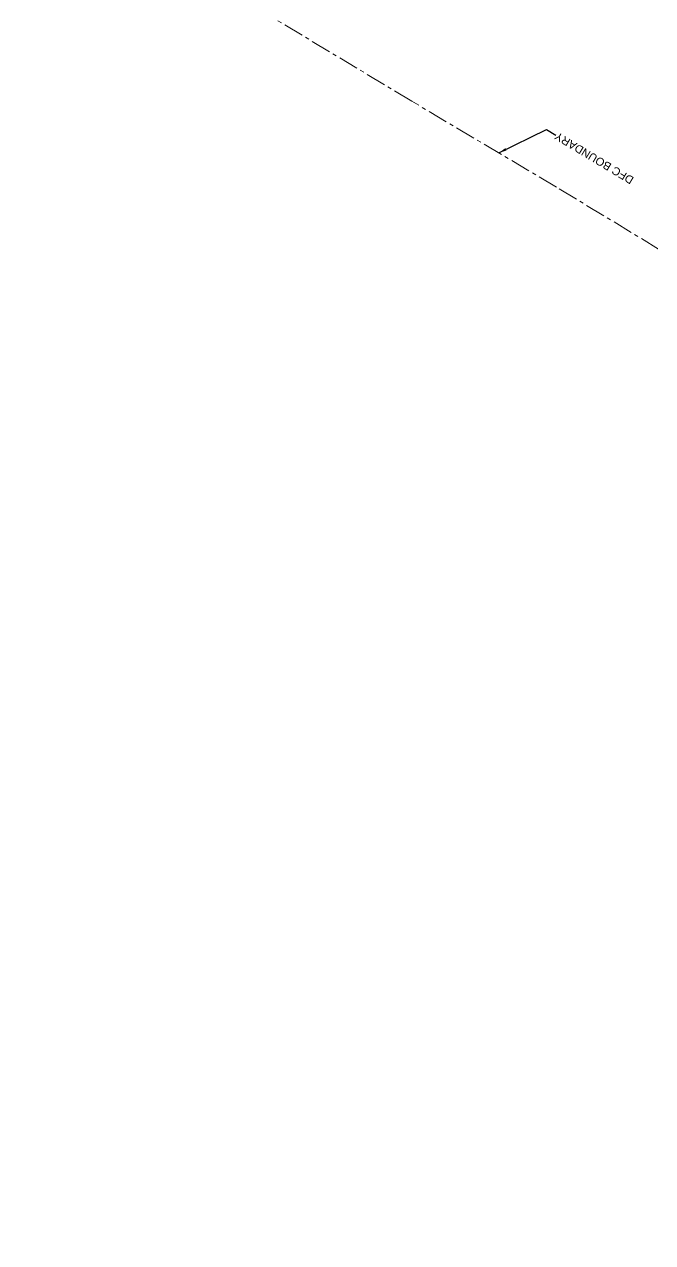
# Model space of a CAD drawing. Header units: feet. Extents: x 593168 to 611286, y 3401475 to 3412398.
# Drawn here: x 603861 to 604057.2, y 3405314.4 to 3405694.8 of the extents above; entities that cross this region are included whole.
import ezdxf
from ezdxf.enums import TextEntityAlignment as Align

# ---------------------------------------------------------------- set-up
doc = ezdxf.new("R2010")
doc.units = ezdxf.units.FT
doc.header["$MEASUREMENT"] = 0
doc.linetypes.add('CENTER', pattern=[2, 1.25, -0.25, 0.25, -0.25])
doc.layers.add('DFCC BOUNDARY', color=6, linetype='CENTER', lineweight=0)
doc.styles.get("Standard").update_dxf_attribs({"font": 'arial.ttf'})
doc.dimstyles.new('ISO-25', dxfattribs={"dimtxt": 2.5, "dimasz": 2.5, "dimexe": 1.25, "dimexo": 0.625, "dimtad": 1, "dimtxsty": 'Standard', "dimcen": 2.5, "dimadec": 0, "dimazin": 0, "dimtfac": 1, "dimtmove": 0, "dimatfit": 3, "dimfxl": 1, "dimarcsym": 0})

msp = doc.modelspace()

# ---------------------------------------------------------------- linework, layer by layer
at = {"layer": 'DFCC BOUNDARY', "ltscale": 5}
msp.add_lwpolyline([(604579.0618, 3405314.3857), (604499.0661, 3405361.9438), (604461.905, 3405384.0764), (604419.9456, 3405408.9957), (604376.6087, 3405435.3194), (604333.6349, 3405460.6803), (604289.1609, 3405487.2214), (604242.0294, 3405515.1963), (604161.9681, 3405563.1883), (604121.5438, 3405587.4922), (604076.0895, 3405614.3064), (604027.1384, 3405644.0463), (603981.9784, 3405670.847), (603939.0846, 3405696.6673), (603896.9434, 3405722.1603), (603861.0377, 3405743.8129), (603902.6495, 3405905.9319)], dxfattribs=at)

# ---------------------------------------------------------------- texts
at = {"layer": 'DFCC BOUNDARY', "linetype": 'Continuous', "ltscale": 5}
msp.add_text('DFC BOUNDARY', height=2.5, rotation=149, dxfattribs=at).set_placement((604026.9457, 3405660.2604, 613.7163), align=Align.MIDDLE_RIGHT)

# ---------------------------------------------------------------- leaders
at = {"layer": 'DFCC BOUNDARY', "linetype": 'Continuous', "lineweight": 0, "ltscale": 5}
msp.add_leader([(604009.1396, 3405654.7279), (604023.9866, 3405662.0429), (604026.9457, 3405660.2604)], dimstyle='ISO-25', override={"dimtxt": 3, "dimasz": 2.5, "dimgap": 0.625, "dimtad": 0, "dimdec": 3, "dimzin": 2, "dimtdec": 3}, dxfattribs=at)

doc.saveas('drawing.dxf')
